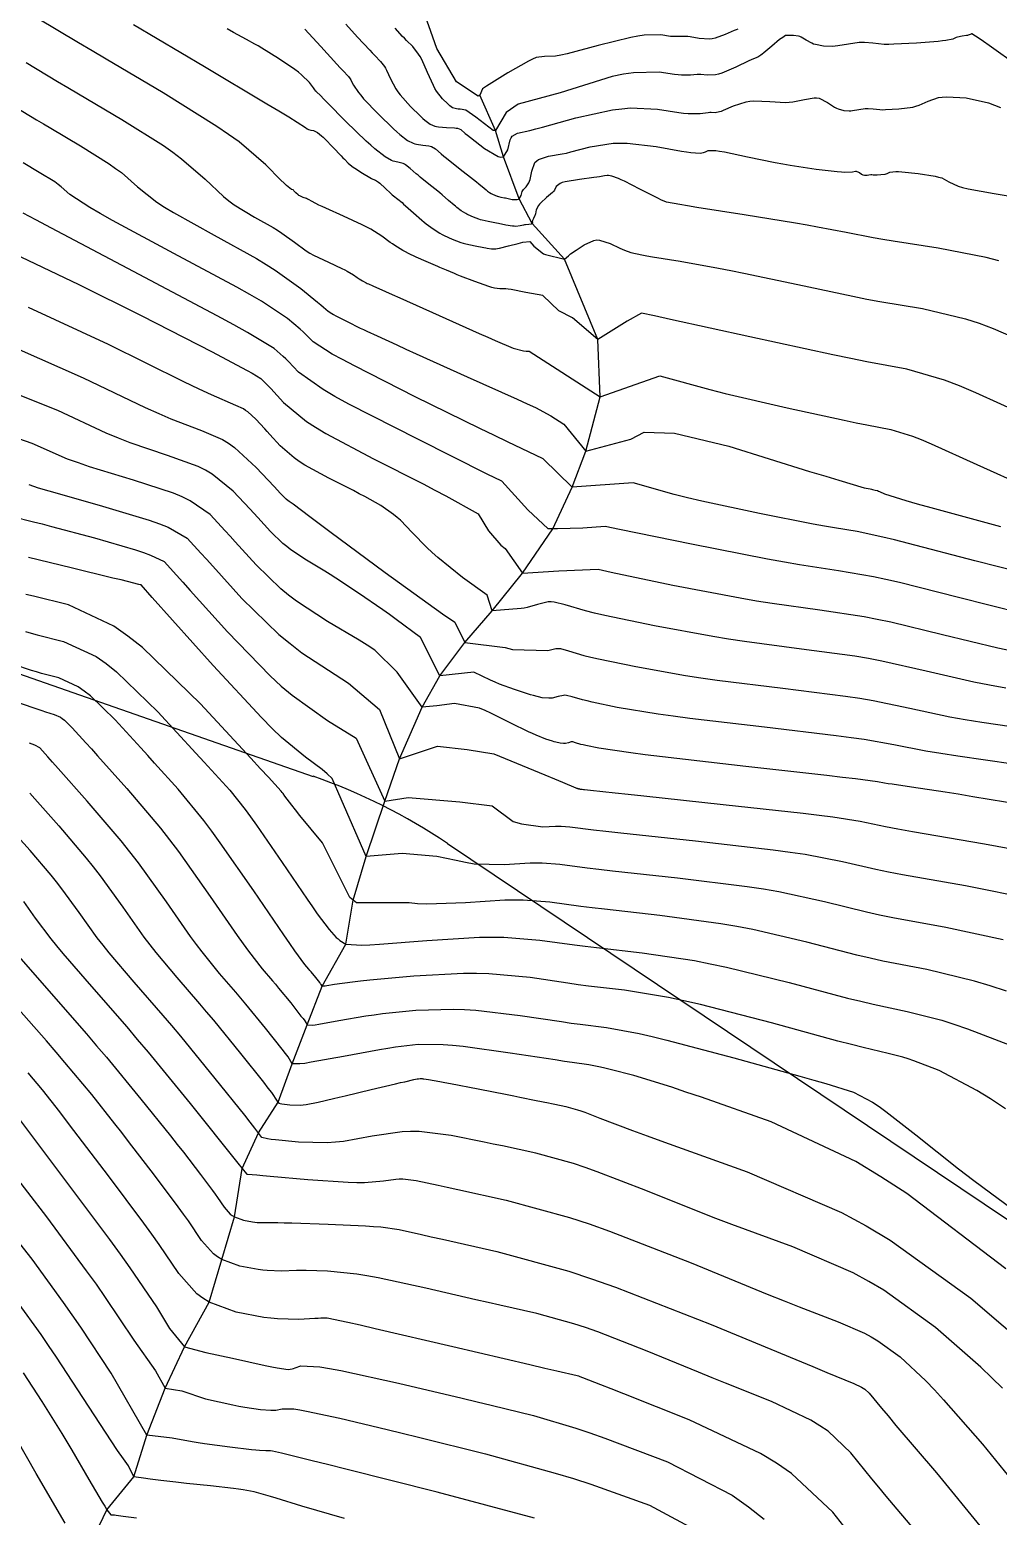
# Model space of a CAD drawing. Header units: metres. Extents: x 837117 to 838479, y 1189012 to 1191015.
# Drawn here: x 837902.6 to 837968.5, y 1190030.7 to 1190131.8 of the extents above; entities that cross this region are included whole.
import ezdxf

# ---------------------------------------------------------------- set-up
doc = ezdxf.new("R2010")
doc.units = ezdxf.units.M
doc.header["$LTSCALE"] = 0.3
for name, color, linetype in [('COTAS 10', 1, 'Continuous'), ('COTAS INT', 252, 'Continuous'), ('DRENAJE', 5, 'Continuous'), ('VIA2', 121, 'Continuous')]:
    doc.layers.add(name, color=color, linetype=linetype)

msp = doc.modelspace()

# ---------------------------------------------------------------- linework, layer by layer
at = {"layer": 'COTAS 10'}
for points in [[(837924.13, 1190132.18), (837924.93, 1190131.3), (837925.75, 1190130.42), (837925.93, 1190130.22), (837926.09, 1190130.05), (837926.49, 1190129.64), (837926.75, 1190129.3), (837926.82, 1190129.18), (837926.9, 1190129.05), (837927.16, 1190128.47), (837927.53, 1190127.78), (837927.67, 1190127.57), (837927.82, 1190127.37), (837928.52, 1190126.59), (837929.21, 1190125.92), (837929.36, 1190125.77), (837929.5, 1190125.65), (837929.86, 1190125.37), (837930.18, 1190125.25), (837930.3, 1190125.22), (837930.42, 1190125.2), (837930.98, 1190125.16), (837931.52, 1190125.13), (837931.63, 1190125.11), (837931.72, 1190125.1), (837931.94, 1190125.01), (837932.25, 1190124.75), (837932.41, 1190124.62), (837932.6, 1190124.47), (837933.55, 1190123.73), (837934.49, 1190123.17), (837934.68, 1190123.14), (837934.84, 1190123.15), (837935.15, 1190123.64), (837935.31, 1190124.32), (837935.38, 1190124.45), (837935.45, 1190124.56), (837935.8, 1190124.76), (837936.65, 1190124.95), (837937.05, 1190125.05), (837937.51, 1190125.18), (837939.77, 1190125.8), (837942.27, 1190126.35), (837942.89, 1190126.43), (837943.48, 1190126.48), (837945.33, 1190126.39), (837946.77, 1190126.16), (837947.1, 1190126.13), (837947.4, 1190126.1), (837948.22, 1190126.11), (837948.76, 1190126.18), (837948.88, 1190126.19), (837948.98, 1190126.19), (837949.25, 1190126.18), (837949.55, 1190126.23), (837949.68, 1190126.27), (837949.82, 1190126.32), (837950.49, 1190126.62), (837951.35, 1190126.9), (837951.61, 1190126.94), (837951.88, 1190126.97), (837952.96, 1190126.93), (837954.02, 1190126.86), (837954.28, 1190126.87), (837954.52, 1190126.89), (837955.31, 1190127.06), (837955.97, 1190127.18), (837956.14, 1190127.17), (837956.31, 1190127.14), (837956.88, 1190126.86), (837957.37, 1190126.53), (837957.5, 1190126.47), (837957.62, 1190126.41), (837957.99, 1190126.3), (837958.36, 1190126.29), (837958.47, 1190126.29), (837958.58, 1190126.3), (837959.01, 1190126.38), (837959.44, 1190126.44), (837959.54, 1190126.45), (837959.65, 1190126.45), (837959.98, 1190126.41), (837960.44, 1190126.37), (837960.62, 1190126.36), (837960.82, 1190126.37), (837961.73, 1190126.42), (837962.68, 1190126.54), (837962.9, 1190126.6), (837963.11, 1190126.66), (837963.72, 1190126.95), (837964.43, 1190127.19), (837964.69, 1190127.22), (837964.99, 1190127.24), (837966.32, 1190127.16), (837967.83, 1190126.82), (837968.24, 1190126.68), (837968.64, 1190126.51)], [(837902.4, 1190129.57), (837904.53, 1190128.29), (837905.22, 1190127.88), (837905.95, 1190127.45), (837908.9, 1190125.7), (837911.73, 1190123.92), (837912.37, 1190123.47), (837912.95, 1190123.03), (837914.56, 1190121.63), (837915.81, 1190120.46), (837916.17, 1190120.17), (837916.54, 1190119.9), (837917.91, 1190119.06), (837919.18, 1190118.34), (837919.49, 1190118.16), (837919.77, 1190117.97), (837920.64, 1190117.34), (837921.44, 1190116.77), (837921.68, 1190116.61), (837921.94, 1190116.47), (837922.95, 1190115.98), (837923.86, 1190115.56), (837924.06, 1190115.47), (837924.23, 1190115.38), (837924.64, 1190115.13), (837924.89, 1190114.95), (837924.96, 1190114.91), (837925.03, 1190114.86), (837925.27, 1190114.72), (837925.52, 1190114.59), (837925.59, 1190114.55), (837925.67, 1190114.51), (837925.96, 1190114.39), (837926.83, 1190114), (837927.28, 1190113.8), (837927.81, 1190113.56), (837930.47, 1190112.36), (837933.2, 1190111.14), (837933.78, 1190110.88), (837934.29, 1190110.66), (837935.5, 1190110.15), (837936.21, 1190109.96), (837936.4, 1190109.94), (837936.59, 1190109.94), (837941.42, 1190106.82), (837945.48, 1190108.25), (837948.88, 1190107.33), (837949.92, 1190107.06), (837954.15, 1190106.08), (837958.02, 1190105.24), (837958.84, 1190105.06), (837959.55, 1190104.92), (837961.2, 1190104.61), (837962.66, 1190104.16), (837963.26, 1190103.92), (837963.93, 1190103.64), (837967.03, 1190102.22), (837970.45, 1190100.69)], [(837969.01, 1190087.01), (837967.89, 1190087.21), (837966.84, 1190087.41), (837963.59, 1190088.16), (837960.58, 1190088.85), (837959.68, 1190089.02), (837958.74, 1190089.18), (837955.11, 1190089.67), (837951.25, 1190090.18), (837950.16, 1190090.34), (837949.08, 1190090.52), (837945.11, 1190091.25), (837941.74, 1190091.96), (837941.04, 1190092.12), (837940.43, 1190092.27), (837939.04, 1190092.68), (837938.3, 1190092.87), (837938.09, 1190092.88), (837937.89, 1190092.88), (837937.16, 1190092.7), (837936.45, 1190092.49), (837936.26, 1190092.46), (837936.06, 1190092.44), (837934.07, 1190092.27), (837933.74, 1190093.33), (837932.07, 1190094.54), (837930.38, 1190095.91), (837929.99, 1190096.25), (837929.64, 1190096.57), (837928.64, 1190097.59), (837927.84, 1190098.43), (837927.61, 1190098.63), (837927.38, 1190098.82), (837926.5, 1190099.44), (837925.41, 1190100.05), (837925.04, 1190100.24), (837924.64, 1190100.45), (837922.97, 1190101.29), (837921.33, 1190102.19), (837920.96, 1190102.43), (837920.61, 1190102.67), (837919.66, 1190103.5), (837918.97, 1190104.27), (837918.78, 1190104.47), (837918.61, 1190104.66), (837918.01, 1190105.3), (837917.46, 1190105.8), (837917.31, 1190105.91), (837917.16, 1190106.01), (837916.64, 1190106.24), (837915, 1190106.96), (837914.15, 1190107.36), (837913.12, 1190107.85), (837907.99, 1190110.38), (837902.56, 1190112.9)], [(837901.47, 1190098.7), (837902.9, 1190098.33), (837903.47, 1190098.19), (837904.11, 1190098.02), (837907.03, 1190097.23), (837909.82, 1190096.42), (837910.38, 1190096.23), (837910.85, 1190096.07), (837911.77, 1190095.62), (837912.61, 1190094.69), (837913.04, 1190094.22), (837913.55, 1190093.66), (837916.08, 1190090.84), (837918.99, 1190087.84), (837919.74, 1190087.15), (837920.47, 1190086.53), (837922.88, 1190084.81), (837924.83, 1190083.6), (837926.77, 1190079.32), (837928.37, 1190079.57), (837931.88, 1190079.27), (837934.07, 1190079.01), (837935.51, 1190077.94), (837936.08, 1190077.78), (837937.52, 1190077.57), (837938.38, 1190077.62), (837938.58, 1190077.62), (837938.77, 1190077.62), (837939.36, 1190077.58), (837940.97, 1190077.38), (837941.81, 1190077.29), (837942.83, 1190077.18), (837947.9, 1190076.63), (837953.19, 1190076.01), (837954.34, 1190075.86), (837955.36, 1190075.71), (837957.9, 1190075.21), (837960.18, 1190074.69), (837961.04, 1190074.51), (837961.99, 1190074.33), (837966.26, 1190073.58), (837970.77, 1190072.68)], [(837901.91, 1190086.02), (837903.18, 1190085.58), (837903.46, 1190085.49), (837903.7, 1190085.41), (837904.3, 1190085.23), (837904.72, 1190085.03), (837904.85, 1190084.94), (837904.99, 1190084.83), (837905.53, 1190084.31), (837906.45, 1190083.3), (837906.83, 1190082.88), (837907.25, 1190082.4), (837909.23, 1190080.19), (837911.52, 1190077.48), (837912.13, 1190076.69), (837912.75, 1190075.89), (837914.91, 1190072.85), (837916.74, 1190070.18), (837917.15, 1190069.61), (837917.51, 1190069.11), (837918.44, 1190067.91), (837919.14, 1190067.11), (837919.34, 1190066.87), (837919.56, 1190066.61), (837920.38, 1190065.6), (837921.08, 1190064.71), (837921.22, 1190064.54), (837921.33, 1190064.39), (837921.5, 1190064.1), (837921.83, 1190064.09), (837922.04, 1190064.12), (837922.3, 1190064.16), (837923.66, 1190064.41), (837925.5, 1190064.72), (837926.05, 1190064.79), (837926.63, 1190064.87), (837928.89, 1190065.11), (837931.44, 1190065.18), (837932.2, 1190065.16), (837932.98, 1190065.11), (837935.98, 1190064.75), (837938.8, 1190064.33), (837939.46, 1190064.23), (837940.07, 1190064.15), (837941.86, 1190063.93), (837944.08, 1190063.51), (837944.96, 1190063.31), (837945.96, 1190063.07), (837950.52, 1190061.86), (837955, 1190060.62), (837955.95, 1190060.35), (837956.77, 1190060.11), (837958.66, 1190059.52), (837959.95, 1190058.85), (837960.39, 1190058.56), (837960.86, 1190058.22), (837962.89, 1190056.63), (837965.8, 1190054.32), (837966.84, 1190053.53), (837967.97, 1190052.68), (837972.89, 1190049.06)], [(837901.73, 1190068.93), (837903.93, 1190066.43), (837906.5, 1190063.49), (837907.18, 1190062.69), (837907.86, 1190061.9), (837910.19, 1190059.05), (837912.2, 1190056.56), (837912.66, 1190055.98), (837913.08, 1190055.44), (837914.25, 1190053.92), (837915.06, 1190052.85), (837915.24, 1190052.6), (837915.4, 1190052.37), (837915.86, 1190051.7), (837916.26, 1190051.24), (837916.4, 1190051.14), (837916.55, 1190051.05), (837917.16, 1190050.82), (837917.79, 1190050.71), (837917.94, 1190050.69), (837918.1, 1190050.67), (837918.58, 1190050.66), (837919.51, 1190050.66), (837919.94, 1190050.65), (837920.45, 1190050.64), (837922.92, 1190050.56), (837925.46, 1190050.44), (837926.02, 1190050.4), (837926.51, 1190050.36), (837927.75, 1190050.18), (837929.27, 1190049.84), (837929.94, 1190049.69), (837930.71, 1190049.52), (837934.4, 1190048.7), (837939.3, 1190047.35), (837940.84, 1190046.84), (837942.46, 1190046.27), (837948.97, 1190043.73), (837954.74, 1190041.34), (837955.89, 1190040.86), (837956.84, 1190040.47), (837958.68, 1190039.71), (837959.19, 1190039.47), (837959.31, 1190039.4), (837959.42, 1190039.33), (837959.71, 1190039.05), (837960.55, 1190038.04), (837961, 1190037.51), (837961.54, 1190036.86), (837964.29, 1190033.63), (837967.44, 1190029.79)], [(837936.97, 1190030.56), (837930.35, 1190032.31), (837924.13, 1190033.88), (837922.88, 1190034.2), (837921.83, 1190034.46), (837919.75, 1190034.97), (837919.14, 1190035.1), (837919.01, 1190035.12), (837918.91, 1190035.14), (837918.69, 1190035.14), (837918.26, 1190035.16), (837918.02, 1190035.18), (837917.72, 1190035.21), (837916.23, 1190035.37), (837914.52, 1190035.6), (837914.09, 1190035.67), (837913.68, 1190035.74), (837912.33, 1190036), (837910.6, 1190036.2), (837908.17, 1190040.42), (837906.11, 1190043.54), (837905.53, 1190044.38), (837904.94, 1190045.22), (837902.79, 1190048.16), (837900.63, 1190050.94)]]:
    msp.add_lwpolyline(points, dxfattribs=at)
at = {"layer": 'COTAS INT'}
for points in [[(837950.79, 1190131.84), (837950.67, 1190131.8), (837950.53, 1190131.74), (837949.93, 1190131.47), (837949.24, 1190131.23), (837949.05, 1190131.19), (837948.86, 1190131.17), (837948.16, 1190131.21), (837947.54, 1190131.31), (837947.39, 1190131.33), (837947.26, 1190131.34), (837946.89, 1190131.33), (837946.51, 1190131.33), (837946.37, 1190131.34), (837946.21, 1190131.35), (837945.54, 1190131.46), (837944.42, 1190131.43), (837943.98, 1190131.36), (837943.5, 1190131.27), (837941.29, 1190130.72), (837939.17, 1190130.17), (837938.74, 1190130.08), (837938.38, 1190130.01), (837937.65, 1190129.99), (837937.08, 1190129.91), (837936.83, 1190129.81), (837936.54, 1190129.67), (837935.14, 1190128.88), (837933.69, 1190127.96), (837933.42, 1190127.77), (837933.25, 1190127.34), (837933.12, 1190127.28), (837931.65, 1190128.26), (837930.32, 1190130.52), (837929.26, 1190133.55)], [(837972.06, 1190104.8), (837966.97, 1190107.11), (837965.85, 1190107.58), (837964.85, 1190107.96), (837962.27, 1190108.72), (837959.55, 1190109.21), (837958.47, 1190109.43), (837957.24, 1190109.69), (837951.6, 1190110.91), (837946.2, 1190112.1), (837945.12, 1190112.34), (837944.23, 1190112.53), (837943.25, 1190111.98), (837941.27, 1190110.72), (837939.54, 1190112.21), (837938.62, 1190112.68), (837937.53, 1190113.72), (837936.37, 1190113.93), (837935.38, 1190114.12), (837935.17, 1190114.15), (837935, 1190114.17), (837934.61, 1190114.18), (837934.23, 1190114.22), (837934.06, 1190114.27), (837933.86, 1190114.33), (837932.91, 1190114.67), (837931.93, 1190115.04), (837931.71, 1190115.13), (837931.51, 1190115.21), (837930.98, 1190115.44), (837930.53, 1190115.63), (837930.39, 1190115.7), (837930.23, 1190115.76), (837929.59, 1190116.03), (837928.92, 1190116.32), (837928.74, 1190116.41), (837928.57, 1190116.49), (837928, 1190116.79), (837927.46, 1190117.12), (837927.3, 1190117.23), (837927.15, 1190117.33), (837926.57, 1190117.75), (837925.82, 1190118.23), (837925.55, 1190118.38), (837925.25, 1190118.53), (837923.97, 1190119.12), (837922.76, 1190119.66), (837922.51, 1190119.77), (837922.29, 1190119.87), (837921.83, 1190120.11), (837921.6, 1190120.25), (837921.53, 1190120.28), (837921.46, 1190120.31), (837921.22, 1190120.4), (837920.99, 1190120.5), (837920.94, 1190120.53), (837920.89, 1190120.57), (837920.73, 1190120.71), (837920.6, 1190120.85), (837920.57, 1190120.88), (837920.54, 1190120.9), (837920.43, 1190120.94), (837920.1, 1190121.2), (837919.93, 1190121.36), (837919.72, 1190121.57), (837918.7, 1190122.62), (837916.87, 1190124.17), (837916.16, 1190124.68), (837915.36, 1190125.23), (837911.71, 1190127.5), (837907.82, 1190129.8), (837906.87, 1190130.37), (837905.96, 1190130.91), (837903.15, 1190132.59)], [(837909.7, 1190132.16), (837914.52, 1190129.3), (837918.76, 1190126.77), (837919.58, 1190126.28), (837920.25, 1190125.87), (837921.38, 1190125.16), (837921.51, 1190125.05), (837921.55, 1190125.03), (837921.59, 1190125.01), (837921.76, 1190124.97), (837921.93, 1190124.94), (837921.98, 1190124.92), (837922.03, 1190124.9), (837922.21, 1190124.81), (837922.48, 1190124.59), (837922.59, 1190124.49), (837922.71, 1190124.37), (837923.26, 1190123.8), (837923.81, 1190123.22), (837923.93, 1190123.09), (837924.03, 1190122.99), (837924.28, 1190122.73), (837924.53, 1190122.52), (837924.63, 1190122.45), (837924.74, 1190122.38), (837925.26, 1190122.04), (837925.77, 1190121.74), (837925.87, 1190121.69), (837925.96, 1190121.64), (837926.14, 1190121.56), (837926.28, 1190121.48), (837926.35, 1190121.43), (837926.43, 1190121.37), (837926.8, 1190121.03), (837927.2, 1190120.67), (837927.29, 1190120.58), (837927.38, 1190120.5), (837927.95, 1190120.04), (837928.06, 1190119.94), (837928.18, 1190119.83), (837928.72, 1190119.35), (837929.3, 1190118.84), (837929.45, 1190118.72), (837929.59, 1190118.6), (837930.07, 1190118.25), (837930.53, 1190117.96), (837930.67, 1190117.88), (837930.81, 1190117.81), (837931.35, 1190117.55), (837931.94, 1190117.33), (837932.11, 1190117.28), (837932.28, 1190117.23), (837932.93, 1190117.09), (837933.51, 1190116.99), (837933.64, 1190116.97), (837933.75, 1190116.95), (837934.03, 1190116.89), (837934.32, 1190116.9), (837934.44, 1190116.92), (837934.57, 1190116.95), (837935.19, 1190117.1), (837935.85, 1190117.27), (837936.01, 1190117.31), (837936.17, 1190117.34), (837936.65, 1190117.4), (837936.91, 1190117.08), (837937.57, 1190116.55), (837937.7, 1190116.51), (837939.01, 1190116.2), (837939.27, 1190116.42), (837939.4, 1190116.56), (837939.58, 1190116.67), (837939.68, 1190116.73), (837939.79, 1190116.81), (837940.33, 1190117.18), (837941, 1190117.47), (837941.19, 1190117.5), (837941.38, 1190117.49), (837942.1, 1190117.27), (837942.77, 1190116.94), (837942.93, 1190116.87), (837943.07, 1190116.81), (837943.51, 1190116.64), (837944.25, 1190116.48), (837944.59, 1190116.42), (837944.98, 1190116.35), (837946.86, 1190116.05), (837949.46, 1190115.59), (837950.31, 1190115.42), (837951.2, 1190115.24), (837954.87, 1190114.46), (837958.61, 1190113.67), (837959.55, 1190113.48), (837960.45, 1190113.31), (837963.34, 1190112.84), (837966.27, 1190112.14), (837967.19, 1190111.83), (837968.16, 1190111.47), (837972.06, 1190109.78)], [(837968.53, 1190116.08), (837967.68, 1190116.31), (837964.41, 1190116.95), (837961.35, 1190117.42), (837960.64, 1190117.53), (837959.99, 1190117.64), (837958.15, 1190118), (837956.21, 1190118.38), (837955.49, 1190118.51), (837954.7, 1190118.64), (837951.22, 1190119.21), (837948, 1190119.72), (837947.36, 1190119.82), (837946.85, 1190119.91), (837945.94, 1190120.07), (837945.56, 1190120.24), (837945.38, 1190120.32), (837945.17, 1190120.43), (837944.13, 1190120.96), (837943.08, 1190121.49), (837942.86, 1190121.6), (837942.67, 1190121.69), (837942.22, 1190121.85), (837941.99, 1190121.88), (837941.94, 1190121.88), (837941.89, 1190121.88), (837941.72, 1190121.86), (837941.37, 1190121.8), (837941.2, 1190121.77), (837941, 1190121.75), (837940.01, 1190121.62), (837939.04, 1190121.46), (837938.85, 1190121.41), (837938.7, 1190121.35), (837938.44, 1190121.14), (837938.32, 1190120.88), (837938.25, 1190120.8), (837938.18, 1190120.72), (837937.78, 1190120.38), (837937.38, 1190120.03), (837937.29, 1190119.94), (837937.22, 1190119.85), (837937.08, 1190119.55), (837937.02, 1190119.28), (837937, 1190119.22), (837936.98, 1190119.16), (837936.89, 1190118.97), (837936.83, 1190118.82), (837936.82, 1190118.78), (837936.81, 1190118.75), (837936.82, 1190118.66), (837936.8, 1190118.6), (837936.77, 1190118.59), (837936.74, 1190118.58), (837936.57, 1190118.56), (837936.34, 1190118.54), (837936.28, 1190118.53), (837936.22, 1190118.51), (837935.98, 1190118.46), (837935.69, 1190118.42), (837935.58, 1190118.43), (837935.47, 1190118.44), (837935.01, 1190118.51), (837934.51, 1190118.62), (837934.38, 1190118.65), (837934.25, 1190118.67), (837933.81, 1190118.75), (837933.39, 1190118.84), (837933.28, 1190118.87), (837933.17, 1190118.91), (837932.8, 1190119.05), (837932.45, 1190119.21), (837932.36, 1190119.26), (837932.28, 1190119.3), (837931.98, 1190119.49), (837931.68, 1190119.72), (837931.59, 1190119.79), (837931.49, 1190119.87), (837931.12, 1190120.19), (837930.68, 1190120.58), (837930.53, 1190120.7), (837930.38, 1190120.82), (837929.78, 1190121.3), (837929.18, 1190121.78), (837929.04, 1190121.9), (837928.91, 1190122.01), (837928.51, 1190122.36), (837928.19, 1190122.61), (837928.11, 1190122.66), (837928.03, 1190122.7), (837927.75, 1190122.76), (837927.45, 1190122.83), (837927.35, 1190122.86), (837927.24, 1190122.91), (837926.8, 1190123.15), (837926.09, 1190123.71), (837925.82, 1190123.95), (837925.52, 1190124.23), (837924.14, 1190125.57), (837922.86, 1190126.86), (837922.62, 1190127.1), (837922.42, 1190127.3), (837922.11, 1190127.61), (837922.11, 1190127.61), (837922.11, 1190127.62), (837922.1, 1190127.62), (837922.03, 1190127.72), (837921.98, 1190127.78), (837921.93, 1190127.85), (837921.65, 1190128.21), (837921.12, 1190128.74), (837920.9, 1190128.91), (837920.66, 1190129.09), (837919.54, 1190129.85), (837918.41, 1190130.55), (837918.17, 1190130.7), (837917.94, 1190130.83), (837917.38, 1190131.14), (837916.48, 1190131.62), (837916.06, 1190131.86)], [(837921.34, 1190131.83), (837922.42, 1190130.66), (837923.52, 1190129.46), (837923.74, 1190129.22), (837923.93, 1190129.02), (837924.3, 1190128.63), (837924.43, 1190128.46), (837924.47, 1190128.4), (837924.5, 1190128.33), (837924.64, 1190128.04), (837924.98, 1190127.54), (837925.14, 1190127.34), (837925.34, 1190127.11), (837926.33, 1190126.08), (837927.36, 1190125.07), (837927.59, 1190124.86), (837927.8, 1190124.68), (837928.33, 1190124.26), (837928.71, 1190124.08), (837928.82, 1190124.04), (837928.94, 1190124.01), (837929.37, 1190123.96), (837929.77, 1190123.91), (837929.87, 1190123.89), (837929.96, 1190123.85), (837930.23, 1190123.69), (837930.62, 1190123.35), (837930.79, 1190123.21), (837930.98, 1190123.06), (837931.91, 1190122.32), (837932.82, 1190121.61), (837933.01, 1190121.46), (837933.17, 1190121.33), (837933.53, 1190121.03), (837933.68, 1190120.9), (837933.72, 1190120.86), (837933.76, 1190120.83), (837933.89, 1190120.73), (837934.02, 1190120.65), (837934.1, 1190120.61), (837934.25, 1190120.54), (837934.41, 1190120.48), (837934.45, 1190120.47), (837934.5, 1190120.45), (837934.68, 1190120.42), (837934.91, 1190120.37), (837934.99, 1190120.36), (837935.07, 1190120.34), (837935.44, 1190120.26), (837935.79, 1190120.25), (837935.86, 1190120.27), (837935.92, 1190120.3), (837936.05, 1190120.53), (837936.13, 1190120.8), (837936.17, 1190120.87), (837936.21, 1190120.93), (837936.39, 1190121.12), (837936.57, 1190121.38), (837936.62, 1190121.49), (837936.66, 1190121.61), (837936.77, 1190122.19), (837936.99, 1190122.76), (837937.11, 1190122.88), (837937.24, 1190122.98), (837937.9, 1190123.19), (837938.83, 1190123.35), (837939.13, 1190123.41), (837939.44, 1190123.49), (837940.75, 1190123.83), (837942.3, 1190124.08), (837942.78, 1190124.09), (837943.27, 1190124.08), (837945.23, 1190123.85), (837946.95, 1190123.55), (837947.3, 1190123.5), (837947.6, 1190123.46), (837948.22, 1190123.41), (837948.46, 1190123.46), (837948.52, 1190123.48), (837948.58, 1190123.5), (837948.77, 1190123.59), (837949.29, 1190123.58), (837949.55, 1190123.54), (837949.87, 1190123.49), (837951.45, 1190123.16), (837953.33, 1190122.77), (837953.84, 1190122.67), (837954.34, 1190122.59), (837956.11, 1190122.32), (837957.54, 1190122.16), (837957.83, 1190122.14), (837958.07, 1190122.12), (837958.58, 1190122.14), (837958.78, 1190122.18), (837958.83, 1190122.17), (837958.88, 1190122.16), (837959.05, 1190122.08), (837959.2, 1190121.98), (837959.24, 1190121.96), (837959.28, 1190121.94), (837959.39, 1190121.91), (837959.5, 1190121.91), (837959.54, 1190121.91), (837959.57, 1190121.91), (837959.7, 1190121.93), (837959.83, 1190121.95), (837959.86, 1190121.95), (837959.89, 1190121.95), (837960, 1190121.94), (837960.13, 1190121.93), (837960.25, 1190121.93), (837960.52, 1190121.95), (837960.81, 1190121.98), (837960.88, 1190122), (837960.94, 1190122.02), (837961.13, 1190122.11), (837961.52, 1190122.16), (837961.71, 1190122.16), (837961.94, 1190122.14), (837963.06, 1190122.03), (837964.2, 1190121.84), (837964.44, 1190121.78), (837964.65, 1190121.72), (837965.13, 1190121.45), (837965.77, 1190121.15), (837966.07, 1190121.06), (837966.44, 1190120.98), (837968.21, 1190120.67), (837970.11, 1190120.34)], [(837969.85, 1190129.32), (837967.88, 1190130.72), (837967.5, 1190130.99), (837967.19, 1190131.2), (837966.7, 1190131.53), (837966.67, 1190131.52), (837966.66, 1190131.51), (837966.65, 1190131.51), (837966.59, 1190131.48), (837966.46, 1190131.43), (837966.41, 1190131.42), (837966.34, 1190131.41), (837966.04, 1190131.36), (837965.72, 1190131.29), (837965.64, 1190131.27), (837965.58, 1190131.25), (837965.4, 1190131.17), (837964.94, 1190131.07), (837964.7, 1190131.04), (837964.4, 1190131.01), (837962.93, 1190130.89), (837961.39, 1190130.81), (837961.05, 1190130.8), (837960.74, 1190130.8), (837959.97, 1190130.88), (837959.4, 1190130.94), (837959.23, 1190130.94), (837959.04, 1190130.93), (837958.32, 1190130.82), (837957.59, 1190130.7), (837957.4, 1190130.68), (837957.21, 1190130.67), (837956.6, 1190130.69), (837956.07, 1190130.79), (837955.94, 1190130.83), (837955.81, 1190130.88), (837955.43, 1190131.1), (837955.09, 1190131.3), (837955, 1190131.34), (837954.9, 1190131.37), (837954.56, 1190131.42), (837954.27, 1190131.41), (837954.21, 1190131.41), (837954.15, 1190131.41), (837954.02, 1190131.4), (837953.84, 1190131.28), (837953.74, 1190131.21), (837953.63, 1190131.13), (837953.1, 1190130.68), (837952.55, 1190130.22), (837952.44, 1190130.14), (837952.34, 1190130.06), (837952.14, 1190129.94), (837951.85, 1190129.83), (837951.7, 1190129.76), (837951.53, 1190129.68), (837950.64, 1190129.25), (837949.69, 1190128.85), (837949.47, 1190128.78), (837949.27, 1190128.73), (837948.71, 1190128.7), (837948.26, 1190128.75), (837948.14, 1190128.76), (837948.01, 1190128.76), (837947.56, 1190128.72), (837946.95, 1190128.72), (837946.73, 1190128.73), (837946.49, 1190128.76), (837945.43, 1190128.92), (837943.68, 1190128.88), (837943, 1190128.78), (837942.24, 1190128.63), (837938.71, 1190127.52), (837935.85, 1190126.74), (837935.04, 1190126.18), (837934.31, 1190124.94), (837934.15, 1190124.95), (837932.96, 1190125.86), (837932.29, 1190126.32), (837931.91, 1190126.39), (837931.77, 1190126.4), (837931.65, 1190126.42), (837931.39, 1190126.48), (837931.21, 1190126.62), (837931.14, 1190126.69), (837931.06, 1190126.76), (837930.71, 1190127.1), (837930.3, 1190127.63), (837930.19, 1190127.81), (837930.08, 1190128.01), (837929.69, 1190128.89), (837929.29, 1190129.77), (837929.18, 1190129.97), (837929.07, 1190130.15), (837928.68, 1190130.66), (837928.25, 1190131.08), (837928.12, 1190131.22), (837927.99, 1190131.35), (837927.48, 1190131.9)], [(837901.64, 1190126.55), (837903.1, 1190125.68), (837903.57, 1190125.4), (837904.07, 1190125.1), (837906.09, 1190123.9), (837908.03, 1190122.68), (837908.47, 1190122.37), (837908.87, 1190122.08), (837909.97, 1190121.12), (837911.27, 1190120.08), (837911.8, 1190119.74), (837912.4, 1190119.37), (837915.17, 1190117.82), (837918.05, 1190116.23), (837918.72, 1190115.83), (837919.33, 1190115.45), (837921.07, 1190114.2), (837922.2, 1190113.27), (837922.42, 1190113.08), (837922.6, 1190112.93), (837922.93, 1190112.65), (837923.17, 1190112.49), (837923.3, 1190112.42), (837923.45, 1190112.34), (837924.22, 1190111.95), (837925.11, 1190111.51), (837925.33, 1190111.41), (837925.55, 1190111.3), (837926.26, 1190110.97), (837927.59, 1190110.36), (837928.2, 1190110.08), (837928.92, 1190109.76), (837932.39, 1190108.19), (837935.79, 1190106.66), (837936.47, 1190106.35), (837937.03, 1190106.1), (837938.06, 1190105.54), (837938.96, 1190104.96), (837940.46, 1190103.14), (837943.5, 1190103.94), (837944.41, 1190104.43), (837946.48, 1190104.35), (837950.17, 1190103.47), (837955.67, 1190101.76), (837956.76, 1190101.43), (837957.66, 1190101.15), (837959.37, 1190100.65), (837959.79, 1190100.56), (837959.88, 1190100.54), (837959.95, 1190100.53), (837960.13, 1190100.49), (837960.29, 1190100.45), (837960.35, 1190100.42), (837960.42, 1190100.39), (837960.75, 1190100.24), (837962.2, 1190099.78), (837962.97, 1190099.56), (837963.91, 1190099.3), (837968.64, 1190098.01)], [(837971.73, 1190094.44), (837966.91, 1190095.67), (837962.39, 1190096.86), (837961.45, 1190097.1), (837960.65, 1190097.29), (837958.89, 1190097.66), (837957.35, 1190097.91), (837956.68, 1190098.03), (837955.91, 1190098.17), (837952.27, 1190098.89), (837948.33, 1190099.74), (837947.37, 1190099.97), (837946.46, 1190100.19), (837943.66, 1190100.97), (837939.51, 1190100.68), (837937.55, 1190102.62), (837935.13, 1190103.77), (837934.23, 1190104.2), (837933.24, 1190104.68), (837928.84, 1190106.84), (837924.72, 1190108.93), (837923.9, 1190109.37), (837923.21, 1190109.74), (837921.91, 1190110.58), (837921.41, 1190111.08), (837921.23, 1190111.25), (837921.03, 1190111.43), (837920.17, 1190112.16), (837918.39, 1190113.33), (837917.61, 1190113.78), (837916.71, 1190114.29), (837912.44, 1190116.59), (837908.26, 1190118.83), (837907.43, 1190119.3), (837906.73, 1190119.7), (837905.37, 1190120.6), (837904.78, 1190121.12), (837904.57, 1190121.28), (837904.33, 1190121.45), (837903.28, 1190122.1), (837902.19, 1190122.75)], [(837970.1, 1190092.1), (837965.8, 1190093.17), (837961.79, 1190094.19), (837960.86, 1190094.41), (837960.01, 1190094.59), (837957.63, 1190095), (837954.97, 1190095.4), (837953.95, 1190095.58), (837952.8, 1190095.79), (837947.63, 1190096.8), (837942.74, 1190097.8), (837941.77, 1190098.01), (837940.25, 1190097.9), (837938.52, 1190097.86), (837937.88, 1190097.84), (837936.5, 1190099.15), (837934.73, 1190101.09), (837933.75, 1190101.58), (837929.03, 1190103.94), (837924.34, 1190106.34), (837923.39, 1190106.86), (837922.58, 1190107.33), (837920.9, 1190108.51), (837920.22, 1190109.24), (837920.04, 1190109.42), (837919.86, 1190109.58), (837919.26, 1190110.12), (837917.45, 1190111.21), (837916.51, 1190111.73), (837915.38, 1190112.34), (837909.7, 1190115.36), (837904.12, 1190118.3), (837903.05, 1190118.86), (837902.19, 1190119.32)], [(837902.03, 1190116.35), (837905.97, 1190114.47), (837910.21, 1190112.36), (837911.22, 1190111.85), (837912.17, 1190111.36), (837915.04, 1190109.89), (837917.03, 1190108.83), (837917.42, 1190108.62), (837917.75, 1190108.44), (837918.36, 1190108.08), (837918.7, 1190107.74), (837918.85, 1190107.58), (837919.03, 1190107.39), (837919.89, 1190106.44), (837921.45, 1190105.16), (837922.07, 1190104.76), (837922.78, 1190104.33), (837926, 1190102.61), (837929.38, 1190100.91), (837930.18, 1190100.49), (837930.92, 1190100.09), (837933.13, 1190098.86), (837933.83, 1190097.71), (837934.67, 1190096.73), (837934.97, 1190096.51), (837936.14, 1190094.83), (837938.62, 1190094.99), (837941.29, 1190095.11), (837942.18, 1190094.91), (837946.37, 1190094.02), (837950.94, 1190093.15), (837952.06, 1190092.96), (837953.11, 1190092.79), (837956.37, 1190092.33), (837959.38, 1190091.88), (837960.27, 1190091.71), (837961.18, 1190091.52), (837964.7, 1190090.66), (837968.47, 1190089.75), (837969.55, 1190089.53)], [(837901.7, 1190110.14), (837906.26, 1190108.13), (837910.48, 1190106.1), (837911.41, 1190105.69), (837912.23, 1190105.33), (837914.32, 1190104.54), (837915.74, 1190103.92), (837916.14, 1190103.67), (837916.55, 1190103.38), (837918.04, 1190102.02), (837919.25, 1190100.73), (837919.48, 1190100.48), (837919.67, 1190100.28), (837919.98, 1190099.95), (837920, 1190099.94), (837920, 1190099.93), (837920.03, 1190099.92), (837920.05, 1190099.9), (837920.06, 1190099.9), (837920.07, 1190099.89), (837920.1, 1190099.87), (837920.19, 1190099.81), (837920.28, 1190099.74), (837920.54, 1190099.54), (837921.69, 1190098.68), (837922.31, 1190098.22), (837923.05, 1190097.67), (837926.81, 1190094.88), (837930.71, 1190092.07), (837931.55, 1190091.5), (837932.23, 1190090.11), (837934.97, 1190089.78), (837935.22, 1190089.71), (837935.46, 1190089.64), (837937.86, 1190089.57), (837938.41, 1190089.7), (837938.56, 1190089.71), (837938.72, 1190089.7), (837939.28, 1190089.55), (837940.32, 1190089.24), (837940.78, 1190089.13), (837941.32, 1190089.01), (837943.85, 1190088.48), (837947.22, 1190087.88), (837948.28, 1190087.72), (837949.39, 1190087.56), (837953.85, 1190087.01), (837958.1, 1190086.47), (837959.08, 1190086.33), (837959.98, 1190086.18), (837962.49, 1190085.65), (837965.21, 1190085.07), (837966.24, 1190084.89), (837967.38, 1190084.7), (837972.49, 1190083.94)], [(837971.39, 1190081.58), (837965.75, 1190082.39), (837964.58, 1190082.57), (837963.58, 1190082.73), (837961.39, 1190083.15), (837959.38, 1190083.51), (837958.49, 1190083.63), (837957.47, 1190083.77), (837952.59, 1190084.35), (837947.53, 1190084.95), (837946.39, 1190085.1), (837945.36, 1190085.25), (837942.59, 1190085.7), (837940.88, 1190086.06), (837940.53, 1190086.14), (837940.22, 1190086.22), (837939.52, 1190086.43), (837939.14, 1190086.52), (837939.03, 1190086.53), (837938.93, 1190086.52), (837938.56, 1190086.44), (837938.17, 1190086.33), (837938.06, 1190086.32), (837937.94, 1190086.32), (837937.47, 1190086.36), (837936.89, 1190086.51), (837936.69, 1190086.56), (837936.48, 1190086.62), (837935.59, 1190086.91), (837934.57, 1190087.29), (837934.28, 1190087.42), (837933.97, 1190087.55), (837932.83, 1190088.09), (837930.52, 1190087.86), (837929.2, 1190090.46), (837927.55, 1190091.69), (837927.09, 1190092.02), (837926.64, 1190092.34), (837925, 1190093.48), (837923.46, 1190094.5), (837923.07, 1190094.75), (837922.69, 1190094.98), (837921.46, 1190095.73), (837920.39, 1190096.43), (837920.11, 1190096.64), (837919.85, 1190096.85), (837919.01, 1190097.68), (837918.14, 1190098.62), (837917.87, 1190098.92), (837917.59, 1190099.22), (837916.47, 1190100.42), (837915.05, 1190101.57), (837914.58, 1190101.84), (837914.08, 1190102.1), (837912, 1190102.85), (837909.46, 1190103.7), (837908.67, 1190104.01), (837907.84, 1190104.35), (837904.54, 1190105.89), (837900.84, 1190107.38)], [(837971.21, 1190078.89), (837966.76, 1190079.63), (837965.77, 1190079.79), (837964.89, 1190079.93), (837962.6, 1190080.28), (837961.27, 1190080.47), (837961, 1190080.51), (837960.77, 1190080.55), (837960.28, 1190080.64), (837958.78, 1190080.84), (837957.9, 1190080.94), (837956.83, 1190081.06), (837951.33, 1190081.69), (837945.66, 1190082.34), (837944.49, 1190082.48), (837943.5, 1190082.61), (837941.33, 1190082.93), (837940.45, 1190083.11), (837940.27, 1190083.15), (837940.11, 1190083.19), (837939.75, 1190083.3), (837939.56, 1190083.35), (837939.5, 1190083.35), (837939.45, 1190083.35), (837939.26, 1190083.3), (837939.06, 1190083.25), (837939, 1190083.25), (837938.94, 1190083.24), (837938.7, 1190083.27), (837938.4, 1190083.34), (837938.3, 1190083.37), (837938.19, 1190083.4), (837937.74, 1190083.55), (837937.07, 1190083.82), (837936.82, 1190083.93), (837936.55, 1190084.05), (837935.35, 1190084.64), (837933.98, 1190085.31), (837933.6, 1190085.49), (837933.21, 1190085.66), (837931.51, 1190085.96), (837930.32, 1190085.81), (837929.32, 1190085.71), (837927.62, 1190088.11), (837926.11, 1190089.6), (837925.58, 1190089.93), (837925.03, 1190090.27), (837922.88, 1190091.54), (837920.77, 1190092.93), (837920.23, 1190093.34), (837919.71, 1190093.76), (837918.03, 1190095.4), (837916.61, 1190096.97), (837916.26, 1190097.35), (837915.93, 1190097.71), (837914.9, 1190098.82), (837913.55, 1190099.76), (837913.01, 1190100.02), (837912.42, 1190100.27), (837909.68, 1190101.15), (837906.7, 1190102.06), (837905.94, 1190102.33), (837905.21, 1190102.6), (837902.81, 1190103.65), (837899.98, 1190104.62)], [(837902.57, 1190100.86), (837903.2, 1190100.65), (837903.93, 1190100.43), (837907.36, 1190099.46), (837910.75, 1190098.44), (837911.45, 1190098.19), (837912.05, 1190097.96), (837913.33, 1190097.22), (837914.27, 1190096.2), (837914.65, 1190095.79), (837915.08, 1190095.31), (837917.06, 1190093.12), (837919.57, 1190090.67), (837920.34, 1190090.04), (837921.14, 1190089.42), (837924.31, 1190087.35), (837926.42, 1190085.56), (837927.77, 1190082.21), (837930.36, 1190083.06), (837932.39, 1190082.84), (837934.2, 1190082.54), (837937.66, 1190081.11), (837938.32, 1190080.84), (837938.86, 1190080.62), (837939.76, 1190080.24), (837939.82, 1190080.21), (837939.83, 1190080.21), (837939.85, 1190080.2), (837939.88, 1190080.19), (837939.91, 1190080.18), (837939.91, 1190080.18), (837939.92, 1190080.17), (837939.93, 1190080.17), (837939.95, 1190080.17), (837939.95, 1190080.17), (837939.95, 1190080.17), (837939.96, 1190080.17), (837939.97, 1190080.18), (837939.98, 1190080.18), (837939.99, 1190080.17), (837940.01, 1190080.17), (837940.01, 1190080.16), (837940.07, 1190080.15), (837940.21, 1190080.13), (837940.28, 1190080.12), (837940.36, 1190080.11), (837940.76, 1190080.07), (837942.44, 1190079.89), (837943.32, 1190079.79), (837944.4, 1190079.68), (837949.79, 1190079.1), (837955.23, 1190078.5), (837956.32, 1190078.37), (837957.25, 1190078.25), (837959.1, 1190077.96), (837960.83, 1190077.6), (837961.67, 1190077.45), (837962.67, 1190077.27), (837967.57, 1190076.43), (837972.72, 1190075.47)], [(837968.83, 1190069.89), (837964.94, 1190070.72), (837961.32, 1190071.39), (837960.41, 1190071.58), (837959.53, 1190071.77), (837956.69, 1190072.47), (837953.58, 1190073.15), (837952.53, 1190073.33), (837951.41, 1190073.5), (837946.69, 1190074.09), (837942.27, 1190074.57), (837941.34, 1190074.68), (837940.54, 1190074.77), (837938.69, 1190075.01), (837937.48, 1190075.11), (837937.08, 1190075.11), (837936.66, 1190075.1), (837934.89, 1190075), (837932.86, 1190075.05), (837932.26, 1190075.15), (837931.64, 1190075.28), (837930.32, 1190075.57), (837927.97, 1190075.77), (837925.52, 1190075.57), (837923.82, 1190079.47), (837923.19, 1190080.86), (837922.85, 1190081.19), (837922.52, 1190081.49), (837921.39, 1190082.31), (837919.76, 1190083.65), (837919.12, 1190084.27), (837918.4, 1190085.01), (837915.1, 1190088.56), (837910.95, 1190093.18), (837910.2, 1190094.03), (837910.17, 1190094.04), (837910.16, 1190094.05), (837910.14, 1190094.05), (837910.06, 1190094.07), (837909.29, 1190094.26), (837908.84, 1190094.37), (837908.29, 1190094.5), (837905.45, 1190095.19), (837902.56, 1190095.89)], [(837969.06, 1190066.4), (837967.94, 1190066.77), (837966.89, 1190067.09), (837963.63, 1190067.87), (837960.65, 1190068.45), (837959.78, 1190068.64), (837958.88, 1190068.85), (837955.48, 1190069.73), (837951.8, 1190070.6), (837950.72, 1190070.8), (837949.63, 1190070.99), (837945.48, 1190071.55), (837941.72, 1190071.97), (837940.87, 1190072.07), (837940.1, 1190072.16), (837938.01, 1190072.45), (837936.18, 1190072.59), (837935.58, 1190072.6), (837934.94, 1190072.59), (837932.27, 1190072.42), (837929.63, 1190072.32), (837929.01, 1190072.35), (837928.43, 1190072.41), (837924.85, 1190072.41), (837924.4, 1190072.78), (837922.54, 1190076.48), (837921.01, 1190078.36), (837920.71, 1190078.74), (837920.46, 1190079.05), (837919.99, 1190079.66), (837919.86, 1190079.84), (837919.84, 1190079.88), (837919.81, 1190079.91), (837919.74, 1190080), (837918.86, 1190080.96), (837918.33, 1190081.53), (837917.67, 1190082.24), (837914.25, 1190085.95), (837910.3, 1190089.77), (837909.3, 1190090.56), (837908.35, 1190091.23), (837905.26, 1190092.67), (837902.88, 1190093.26), (837902.37, 1190093.39)], [(837902.34, 1190090.87), (837902.73, 1190090.76), (837903.15, 1190090.64), (837904.94, 1190090.19), (837907.14, 1190089.17), (837907.82, 1190088.69), (837908.53, 1190088.13), (837911.35, 1190085.4), (837913.93, 1190082.59), (837914.5, 1190081.98), (837914.99, 1190081.44), (837916.24, 1190080.07), (837917.28, 1190078.76), (837917.65, 1190078.26), (837918.05, 1190077.69), (837919.81, 1190075.15), (837921.5, 1190072.66), (837921.87, 1190072.13), (837922.19, 1190071.67), (837922.99, 1190070.6), (837923.47, 1190070.06), (837923.6, 1190069.95), (837923.72, 1190069.85), (837924.13, 1190069.6), (837925.21, 1190069.54), (837925.75, 1190069.56), (837926.41, 1190069.59), (837929.64, 1190069.85), (837933.22, 1190070.07), (837934.08, 1190070.08), (837934.88, 1190070.08), (837937.33, 1190069.88), (837939.67, 1190069.55), (837940.4, 1190069.46), (837941.17, 1190069.36), (837944.28, 1190069.01), (837947.85, 1190068.48), (837948.91, 1190068.27), (837950.02, 1190068.04), (837954.28, 1190066.98), (837958.24, 1190065.93), (837959.15, 1190065.71), (837959.98, 1190065.51), (837962.31, 1190065.02), (837964.65, 1190064.42), (837965.48, 1190064.15), (837966.4, 1190063.83), (837970.37, 1190062.31)], [(837968.99, 1190058.4), (837967.97, 1190059.07), (837967.04, 1190059.65), (837964.48, 1190061), (837962.76, 1190061.66), (837962.37, 1190061.79), (837962.01, 1190061.91), (837961, 1190062.17), (837959.31, 1190062.57), (837958.52, 1190062.77), (837957.59, 1190063.01), (837953.07, 1190064.24), (837948.24, 1190065.49), (837947.11, 1190065.75), (837946.07, 1190065.97), (837943.07, 1190066.47), (837940.62, 1190066.75), (837939.93, 1190066.84), (837939.23, 1190066.94), (837936.66, 1190067.32), (837933.85, 1190067.58), (837933.01, 1190067.61), (837932.14, 1190067.61), (837928.75, 1190067.43), (837925.75, 1190067.15), (837925.12, 1190067.08), (837924.58, 1190067.02), (837923.35, 1190066.86), (837922.83, 1190066.76), (837922.73, 1190066.75), (837922.65, 1190066.74), (837922.52, 1190066.74), (837922.45, 1190066.85), (837922.41, 1190066.91), (837922.36, 1190066.98), (837922.09, 1190067.32), (837921.77, 1190067.71), (837921.69, 1190067.8), (837921.61, 1190067.9), (837921.35, 1190068.21), (837920.66, 1190069.14), (837920.32, 1190069.64), (837919.91, 1190070.23), (837917.88, 1190073.22), (837915.59, 1190076.5), (837915.02, 1190077.28), (837914.48, 1190078), (837912.73, 1190080.13), (837911.12, 1190081.92), (837910.66, 1190082.43), (837910.19, 1190082.95), (837908.44, 1190084.86), (837906.76, 1190086.48), (837906.34, 1190086.81), (837905.93, 1190087.1), (837904.62, 1190087.71), (837903.43, 1190088.02), (837903.09, 1190088.12), (837902.76, 1190088.22), (837901.55, 1190088.63)], [(837969.02, 1190047.52), (837962.27, 1190052.64), (837960.52, 1190053.78), (837958.81, 1190054.81), (837953.05, 1190057.52), (837948.31, 1190059.18), (837947.24, 1190059.54), (837946.29, 1190059.86), (837943.71, 1190060.66), (837942.1, 1190061.08), (837941.75, 1190061.17), (837941.44, 1190061.24), (837940.66, 1190061.39), (837939.52, 1190061.54), (837938.99, 1190061.62), (837938.36, 1190061.72), (837935.31, 1190062.19), (837932.11, 1190062.63), (837931.39, 1190062.7), (837930.75, 1190062.76), (837929.04, 1190062.78), (837927.51, 1190062.59), (837926.99, 1190062.5), (837926.42, 1190062.41), (837923.97, 1190061.96), (837921.77, 1190061.56), (837921.35, 1190061.49), (837921.01, 1190061.45), (837920.47, 1190061.46), (837920.2, 1190061.93), (837920.02, 1190062.16), (837919.81, 1190062.45), (837918.67, 1190063.88), (837917.34, 1190065.52), (837916.99, 1190065.93), (837916.66, 1190066.33), (837915.54, 1190067.61), (837914.35, 1190069.07), (837913.97, 1190069.58), (837913.57, 1190070.13), (837911.93, 1190072.48), (837910.03, 1190075.14), (837909.45, 1190075.88), (837908.86, 1190076.62), (837906.55, 1190079.33), (837904.57, 1190081.55), (837904.19, 1190081.98), (837903.87, 1190082.33), (837903.31, 1190082.96), (837902.98, 1190083.13), (837902.81, 1190083.2), (837902.61, 1190083.28)], [(837902.63, 1190079.86), (837902.97, 1190079.48), (837904.61, 1190077.64), (837906.48, 1190075.45), (837906.95, 1190074.85), (837907.42, 1190074.25), (837908.96, 1190072.11), (837910.4, 1190070.07), (837910.8, 1190069.55), (837911.2, 1190069.04), (837912.64, 1190067.32), (837914.18, 1190065.54), (837914.64, 1190064.99), (837915.12, 1190064.42), (837916.96, 1190062.17), (837918.53, 1190060.2), (837918.83, 1190059.81), (837919.07, 1190059.5), (837919.45, 1190058.91), (837919.58, 1190058.79), (837919.67, 1190058.76), (837919.77, 1190058.73), (837920.32, 1190058.66), (837921.02, 1190058.65), (837921.23, 1190058.67), (837921.44, 1190058.69), (837922.24, 1190058.85), (837923.3, 1190059.1), (837923.67, 1190059.19), (837924.08, 1190059.29), (837925.85, 1190059.71), (837927.51, 1190060.1), (837927.85, 1190060.18), (837928.14, 1190060.24), (837928.75, 1190060.38), (837928.99, 1190060.43), (837929.04, 1190060.43), (837929.08, 1190060.44), (837929.18, 1190060.46), (837929.31, 1190060.45), (837929.36, 1190060.44), (837929.43, 1190060.43), (837929.76, 1190060.39), (837930.51, 1190060.25), (837930.85, 1190060.19), (837931.24, 1190060.11), (837933.13, 1190059.75), (837935.1, 1190059.36), (837935.55, 1190059.28), (837935.96, 1190059.2), (837937.08, 1190058.97), (837937.9, 1190058.8), (837938.12, 1190058.76), (837938.34, 1190058.71), (837939.08, 1190058.55), (837939.88, 1190058.33), (837940.12, 1190058.25), (837940.38, 1190058.16), (837941.41, 1190057.76), (837943.62, 1190056.92), (837944.62, 1190056.55), (837945.79, 1190056.13), (837951.41, 1190054.11), (837957.84, 1190051.34), (837959.51, 1190050.43), (837961.14, 1190049.47), (837966.62, 1190045.52), (837971.03, 1190041.76)], [(837968.79, 1190039.39), (837968.06, 1190040.1), (837967.3, 1190040.83), (837964.23, 1190043.53), (837960.72, 1190046.05), (837959.69, 1190046.66), (837958.62, 1190047.24), (837954.52, 1190049.01), (837950.37, 1190050.53), (837949.28, 1190050.94), (837948.21, 1190051.36), (837944.52, 1190052.84), (837941.22, 1190054.12), (837940.4, 1190054.41), (837939.6, 1190054.67), (837937.06, 1190055.37), (837934.78, 1190055.87), (837934.15, 1190056), (837933.53, 1190056.13), (837931.29, 1190056.59), (837929.11, 1190056.85), (837928.53, 1190056.86), (837927.95, 1190056.84), (837925.93, 1190056.54), (837923.96, 1190056.18), (837923.42, 1190056.12), (837922.87, 1190056.09), (837920.92, 1190056.13), (837919.35, 1190056.28), (837919.05, 1190056.31), (837918.81, 1190056.35), (837918.42, 1190056.44), (837917.94, 1190057.09), (837917.63, 1190057.48), (837917.25, 1190057.96), (837915.25, 1190060.45), (837912.9, 1190063.33), (837912.29, 1190064.06), (837911.7, 1190064.75), (837909.74, 1190067.02), (837908.04, 1190069), (837907.62, 1190069.52), (837907.23, 1190070.02), (837905.99, 1190071.74), (837904.81, 1190073.37), (837904.46, 1190073.83), (837904.09, 1190074.29), (837902.67, 1190075.96), (837901.38, 1190077.39)], [(837902.2, 1190072.49), (837903.01, 1190071.36), (837904.06, 1190069.97), (837904.45, 1190069.49), (837904.89, 1190068.96), (837906.84, 1190066.72), (837909.23, 1190063.97), (837909.94, 1190063.12), (837910.68, 1190062.24), (837913.54, 1190058.75), (837916.79, 1190054.71), (837917.38, 1190053.97), (837917.39, 1190053.96), (837917.39, 1190053.96), (837917.39, 1190053.96), (837917.4, 1190053.96), (837917.4, 1190053.95), (837917.41, 1190053.95), (837917.41, 1190053.95), (837917.44, 1190053.95), (837918.08, 1190053.9), (837918.48, 1190053.86), (837918.98, 1190053.82), (837921.55, 1190053.59), (837924.29, 1190053.41), (837924.88, 1190053.39), (837925.4, 1190053.39), (837926.68, 1190053.5), (837927.52, 1190053.62), (837927.76, 1190053.63), (837928.01, 1190053.63), (837928.91, 1190053.52), (837930.41, 1190053.2), (837931.03, 1190053.07), (837931.74, 1190052.91), (837935.04, 1190052.19), (837939.33, 1190051.01), (837940.67, 1190050.57), (837942.06, 1190050.08), (837947.62, 1190047.92), (837952.79, 1190045.79), (837953.94, 1190045.33), (837954.96, 1190044.92), (837957.62, 1190043.9), (837959.4, 1190043.14), (837959.86, 1190042.89), (837960.31, 1190042.62), (837961.83, 1190041.53), (837963.56, 1190039.89), (837964.15, 1190039.28), (837964.77, 1190038.6), (837967.42, 1190035.59), (837970.36, 1190031.95)], [(837963, 1190029.52), (837960.88, 1190032.04), (837960.37, 1190032.65), (837959.9, 1190033.23), (837958.48, 1190035), (837956.92, 1190036.46), (837956.37, 1190036.84), (837955.75, 1190037.22), (837953.08, 1190038.48), (837949.94, 1190039.73), (837949.03, 1190040.1), (837948.1, 1190040.48), (837944.61, 1190041.92), (837941.27, 1190043.22), (837940.43, 1190043.51), (837939.64, 1190043.77), (837937.12, 1190044.47), (837934.6, 1190045.03), (837933.8, 1190045.22), (837932.96, 1190045.41), (837929.57, 1190046.2), (837926.32, 1190046.9), (837925.56, 1190047.03), (837924.87, 1190047.15), (837922.88, 1190047.36), (837921.44, 1190047.39), (837921.09, 1190047.4), (837920.77, 1190047.4), (837919.76, 1190047.36), (837918.79, 1190047.39), (837918.49, 1190047.42), (837918.17, 1190047.46), (837916.91, 1190047.7), (837915.69, 1190048.15), (837915.4, 1190048.33), (837915.13, 1190048.53), (837914.32, 1190049.45), (837913.42, 1190050.77), (837913.09, 1190051.23), (837912.72, 1190051.73), (837911.12, 1190053.88), (837909.36, 1190056.18), (837908.89, 1190056.79), (837908.43, 1190057.37), (837906.85, 1190059.36), (837905.03, 1190061.55), (837904.43, 1190062.26), (837903.77, 1190063.02), (837901.03, 1190066.13)], [(837959.24, 1190028.41), (837957.24, 1190030.95), (837954.43, 1190033.6), (837953.42, 1190034.29), (837952.32, 1190034.96), (837947.48, 1190037.24), (837943.04, 1190039), (837942.17, 1190039.34), (837941.46, 1190039.61), (837940.24, 1190040.1), (837940.07, 1190040.17), (837940.02, 1190040.18), (837939.98, 1190040.2), (837939.85, 1190040.23), (837938.48, 1190040.55), (837937.66, 1190040.74), (837936.65, 1190040.98), (837931.4, 1190042.21), (837926.13, 1190043.43), (837925.11, 1190043.67), (837924.27, 1190043.85), (837922.85, 1190044.16), (837922.43, 1190044.15), (837922.24, 1190044.14), (837922.02, 1190044.13), (837920.93, 1190044.07), (837919.48, 1190044.1), (837919.03, 1190044.15), (837918.56, 1190044.21), (837916.67, 1190044.57), (837914.84, 1190045.25), (837914.41, 1190045.52), (837914, 1190045.82), (837912.78, 1190047.19), (837911.43, 1190049.17), (837910.94, 1190049.86), (837910.39, 1190050.61), (837907.99, 1190053.83), (837905.64, 1190056.92), (837905.13, 1190057.59), (837904.67, 1190058.19), (837903.51, 1190059.68), (837902.53, 1190060.84)], [(837901.93, 1190057.66), (837904.86, 1190053.78), (837908.06, 1190049.5), (837908.78, 1190048.5), (837909.44, 1190047.58), (837911.25, 1190044.93), (837912.14, 1190043.46), (837913.15, 1190042.2), (837914.62, 1190041.81), (837916.43, 1190041.44), (837918.65, 1190040.94), (837919.1, 1190040.85), (837919.47, 1190040.78), (837920.2, 1190040.67), (837920.49, 1190040.71), (837920.58, 1190040.74), (837920.68, 1190040.77), (837921.08, 1190040.92), (837922.36, 1190040.85), (837923.01, 1190040.74), (837923.8, 1190040.59), (837927.72, 1190039.73), (837932.03, 1190038.72), (837933.06, 1190038.47), (837934.02, 1190038.24), (837936.9, 1190037.53), (837939.78, 1190036.68), (837940.73, 1190036.35), (837941.75, 1190035.99), (837946.01, 1190034.38), (837950.41, 1190032.11), (837951.51, 1190031.33), (837952.57, 1190030.48)], [(837901.2, 1190054.41), (837903.77, 1190051.04), (837906.48, 1190047.38), (837907.14, 1190046.46), (837907.77, 1190045.57), (837909.71, 1190042.67), (837911.19, 1190040.57), (837911.84, 1190039.39), (837912.97, 1190039.21), (837914.58, 1190038.67), (837916.44, 1190038.27), (837916.86, 1190038.18), (837917.25, 1190038.11), (837918.32, 1190037.94), (837919.04, 1190037.89), (837919.21, 1190037.89), (837919.36, 1190037.9), (837919.79, 1190037.99), (837920.6, 1190037.98), (837920.99, 1190037.92), (837921.45, 1190037.84), (837923.73, 1190037.35), (837926.93, 1190036.59), (837927.97, 1190036.33), (837929.07, 1190036.06), (837933.63, 1190034.92), (837938.37, 1190033.62), (837939.6, 1190033.24), (837940.79, 1190032.86), (837944.78, 1190031.43), (837948.35, 1190029.51)], [(837924.03, 1190030.53), (837921.13, 1190031.37), (837919.39, 1190031.91), (837919.01, 1190032.03), (837918.68, 1190032.12), (837917.89, 1190032.35), (837917.14, 1190032.48), (837916.84, 1190032.52), (837916.5, 1190032.56), (837914.93, 1190032.74), (837913.3, 1190032.92), (837912.92, 1190032.96), (837912.57, 1190033), (837911.55, 1190033.11), (837910.83, 1190033.2), (837910.67, 1190033.23), (837910.52, 1190033.25), (837909.72, 1190033.36), (837909.36, 1190034.11), (837909.02, 1190034.58), (837908.61, 1190035.16), (837906.64, 1190038.16), (837904.45, 1190041.51), (837903.91, 1190042.3), (837903.4, 1190043.05), (837901.8, 1190045.27)], [(837902.18, 1190040.43), (837903.45, 1190038.48), (837904.81, 1190036.32), (837905.16, 1190035.74), (837905.5, 1190035.17), (837906.66, 1190033.19), (837907.55, 1190031.65), (837907.73, 1190031.36), (837907.87, 1190031.12), (837908.14, 1190030.77), (837908.31, 1190030.77), (837908.4, 1190030.77), (837908.5, 1190030.76), (837908.98, 1190030.69), (837909.9, 1190030.58)], [(837905.04, 1190030.2), (837903.07, 1190033.59), (837901.09, 1190037.06)]]:
    msp.add_lwpolyline(points, dxfattribs=at)
at = {"layer": 'DRENAJE'}
for p, q in [((837934.31, 1190124.94), (837933.25, 1190127.34)), ((837934.84, 1190123.15), (837934.31, 1190124.94)), ((837935.92, 1190120.3), (837934.84, 1190123.15)), ((837936.81, 1190118.63), (837935.92, 1190120.3)), ((837939.01, 1190116.2), (837936.81, 1190118.63)), ((837941.27, 1190110.72), (837939.01, 1190116.2)), ((837941.42, 1190106.82), (837941.27, 1190110.72)), ((837940.46, 1190103.14), (837941.42, 1190106.82)), ((837939.51, 1190100.68), (837940.46, 1190103.14)), ((837938.2, 1190097.85), (837939.51, 1190100.68)), ((837936.14, 1190094.83), (837938.2, 1190097.85)), ((837934.07, 1190092.27), (837936.14, 1190094.83)), ((837932.23, 1190090.11), (837934.07, 1190092.27)), ((837930.52, 1190087.86), (837932.23, 1190090.11)), ((837929.32, 1190085.71), (837930.52, 1190087.86)), ((837927.77, 1190082.21), (837929.32, 1190085.71)), ((837926.77, 1190079.32), (837927.77, 1190082.21)), ((837925.52, 1190075.57), (837926.77, 1190079.32)), ((837924.63, 1190072.59), (837925.52, 1190075.57)), ((837924.13, 1190069.6), (837924.63, 1190072.59)), ((837922.52, 1190066.74), (837924.13, 1190069.6)), ((837921.5, 1190064.1), (837922.52, 1190066.74)), ((837920.47, 1190061.46), (837921.5, 1190064.1)), ((837919.52, 1190058.85), (837920.47, 1190061.46)), ((837918.18, 1190056.76), (837919.52, 1190058.85)), ((837917.09, 1190054.34), (837918.18, 1190056.76)), ((837916.55, 1190051.05), (837917.09, 1190054.34)), ((837915.69, 1190048.15), (837916.55, 1190051.05)), ((837914.84, 1190045.25), (837915.69, 1190048.15)), ((837913.15, 1190042.2), (837914.84, 1190045.25)), ((837911.84, 1190039.39), (837913.15, 1190042.2)), ((837910.6, 1190036.2), (837911.84, 1190039.39)), ((837909.72, 1190033.36), (837910.6, 1190036.2)), ((837907.87, 1190031.12), (837909.72, 1190033.36)), ((837906.36, 1190027.96), (837907.87, 1190031.12))]:
    msp.add_line(p, q, dxfattribs=at)
at = {"layer": 'VIA2'}
for p, q in [((837782.89, 1190129.55), (837921.91, 1190081.01)), ((837931.04, 1190076.45), (838042.15, 1190001.8))]:
    msp.add_line(p, q, dxfattribs=at)
msp.add_arc((837908.73, 1190043.25), 40, 56.1059, 70.755, dxfattribs=at)

doc.saveas('drawing.dxf')
